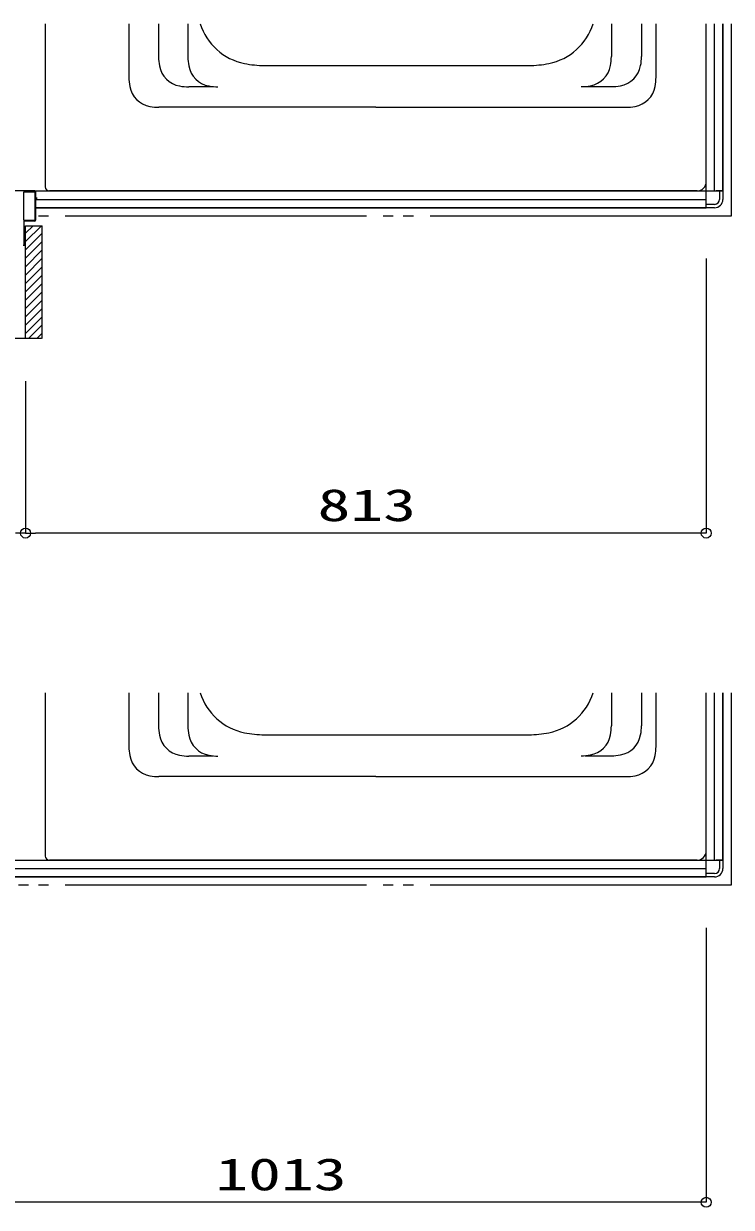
# Model space of a CAD drawing. Units: millimetres on the paper. Extents: x -305 to 305, y -152 to 152.
# Drawn here: x 21.8 to 64.1, y -60.7 to 10.1 of the extents above; entities that cross this region are included whole.
import ezdxf
from ezdxf.enums import TextEntityAlignment as Align

# ---------------------------------------------------------------- set-up
doc = ezdxf.new("R2010")
doc.units = ezdxf.units.MM
doc.linetypes.add('LONG_DOUBLE_CHAIN', pattern=[21.8, 18, -1, 0.6, -0.6, 0.6, -1])
doc.layers.add('0-0_0', color=7, linetype='Continuous', lineweight=9)
doc.layers.add('0-1_VIEW0001', color=7, linetype='Continuous', lineweight=9)
doc.styles.add('ＭＳ ゴシック', font='')
doc.styles.get('ＭＳ ゴシック').set_extended_font_data('MS Gothic')

# ---------------------------------------------------------------- blocks, each defined once
blk = doc.blocks.new('_ORIGIN')
at = {"layer": '0-0_0'}
blk.add_line((0, 0), (-1, 0), dxfattribs=at)
blk.add_circle((0, 0), 0.5, dxfattribs=at)

msp = doc.modelspace()

# ---------------------------------------------------------------- linework, layer by layer
at = {"layer": '0-1_VIEW0001'}
for p, q in [((23.066, 10.073), (23.066, 0.323)), ((28.066, 10.073), (28.066, 6.871)), ((29.842, 10.073), (29.842, 8.095)), ((31.592, 10.073), (31.592, 8.095)), ((56.897, 10.073), (56.897, 8.11)), ((58.697, 10.073), (58.697, 8.11)), ((59.566, 6.871), (59.566, 10.073)), ((62.566, -0.927), (62.566, 10.073)), ((62.566, 0.623), (62.566, 10.073)), ((63.066, 0.073), (63.066, 10.073)), ((63.566, 10.073), (63.566, 0.073)), ((36.163, 7.573), (51.968, 7.573)), ((33.092, 6.298), (31.64, 6.298)), ((55.324, 6.313), (56.899, 6.313)), ((42.816, 5.073), (29.864, 5.073)), ((42.816, 5.073), (57.768, 5.073)), ((22.443, 0.073), (21.017, 0.073)), ((21.791, -1.667), (21.791, 0.013)), ((21.806, 0.028), (22.431, 0.028)), ((22.446, 0.013), (22.446, -1.667)), ((22.491, 0.023), (22.491, -0.312)), ((62.016, 0.073), (23.316, 0.073)), ((63.566, 0.073), (63.166, 0.073)), ((63.366, 0.073), (63.366, -0.427)), ((63.566, 0.073), (63.566, -0.427)), ((22.491, -0.382), (22.491, -1.677)), ((22.491, -0.427), (62.566, -0.427)), ((22.506, -0.327), (22.556, -0.327)), ((22.556, -0.367), (22.506, -0.367)), ((22.566, -0.337), (22.566, -0.357)), ((62.566, -0.927), (62.566, -0.527)), ((22.491, -0.927), (62.566, -0.927)), ((62.566, -0.927), (22.491, -0.927)), ((63.066, -0.727), (62.566, -0.727)), ((63.066, -0.927), (62.566, -0.927)), ((21.791, -1.742), (21.791, -3.112)), ((22.431, -1.682), (21.806, -1.682)), ((22.441, -1.727), (21.806, -1.727)), ((21.891, -2.452), (22.341, -2.002)), ((21.891, -2.952), (22.841, -2.002)), ((21.891, -2.002), (22.891, -2.002)), ((21.891, -8.752), (21.891, -2.002)), ((22.891, -8.752), (22.891, -2.002)), ((21.891, -3.452), (22.891, -2.452)), ((21.876, -3.177), (21.756, -3.177)), ((21.806, -3.127), (21.876, -3.127)), ((21.891, -3.952), (22.891, -2.952)), ((21.891, -4.452), (22.891, -3.452)), ((21.891, -4.952), (22.891, -3.952)), ((62.566, -3.967), (62.566, -20.375)), ((21.891, -5.452), (22.891, -4.452)), ((21.891, -5.952), (22.891, -4.952)), ((21.891, -6.452), (22.891, -5.452)), ((21.891, -6.952), (22.891, -5.952)), ((21.891, -7.452), (22.891, -6.452)), ((21.891, -7.947), (22.891, -6.947)), ((21.891, -8.442), (22.891, -7.442)), ((22.076, -8.752), (22.891, -7.937)), ((22.571, -8.752), (22.891, -8.432)), ((22.84, -8.752), (-17.759, -8.752)), ((21.891, -11.292), (21.891, -20.375)), ((21.891, -11.292), (21.891, -20.375)), ((61.966, -20.375), (22.491, -20.375)), ((23.066, -29.927), (23.066, -39.677)), ((28.066, -29.927), (28.066, -33.129)), ((29.842, -29.927), (29.842, -31.905)), ((31.592, -29.927), (31.592, -31.905)), ((56.897, -29.927), (56.897, -31.89)), ((58.697, -29.927), (58.697, -31.89)), ((59.566, -33.129), (59.566, -29.927)), ((62.566, -40.927), (62.566, -29.927)), ((62.566, -39.377), (62.566, -29.927)), ((63.066, -39.927), (63.066, -29.927)), ((63.566, -29.927), (63.566, -39.927)), ((36.163, -32.427), (51.968, -32.427)), ((33.092, -33.702), (31.64, -33.702)), ((55.324, -33.687), (56.899, -33.687)), ((42.816, -34.927), (29.864, -34.927)), ((42.816, -34.927), (57.768, -34.927)), ((62.016, -39.927), (23.316, -39.927)), ((63.566, -39.927), (63.166, -39.927)), ((63.366, -39.927), (63.366, -40.427)), ((63.566, -39.927), (63.566, -40.427)), ((12.491, -40.427), (62.566, -40.427)), ((12.491, -40.927), (62.566, -40.927)), ((62.566, -40.927), (12.491, -40.927)), ((62.566, -40.927), (62.566, -40.527)), ((63.066, -40.727), (62.566, -40.727)), ((63.066, -40.927), (62.566, -40.927)), ((62.566, -43.967), (62.566, -60.375)), ((61.966, -60.375), (12.491, -60.375))]:
    msp.add_line(p, q, dxfattribs=at)
at = {"layer": '0-1_VIEW0001', "linetype": 'LONG_DOUBLE_CHAIN'}
for p, q in [((64.066, 10.073), (64.066, -1.427)), ((64.066, -1.427), (22.491, -1.427)), ((64.066, -29.927), (64.066, -41.427)), ((64.066, -41.427), (12.491, -41.427))]:
    msp.add_line(p, q, dxfattribs=at)
at = {"layer": '0-1_VIEW0001'}
for points in [[(22.441, 0.073), (63.566, 0.073), (63.566, 10.073)], [(12.441, -39.927), (63.566, -39.927), (63.566, -29.927)]]:
    msp.add_lwpolyline(points, dxfattribs=at)
for centre, radius, start, end in [((35.666, 11.123), 3.5, 197.46284, 258.52166), ((52.466, 11.123), 3.5, 281.47834, 342.53716), ((32.842, 8.095), 3, 180, 190.47531), ((34.592, 8.095), 3, 180, 190.47531), ((53.897, 8.11), 3, 349.52468, 0.00001), ((55.697, 8.11), 3, 349.52468, 0.00001), ((31.367, 7.823), 1.5, 190.47531, 259.52468), ((33.117, 7.823), 1.5, 190.47531, 259.52468), ((36.163, 13.573), 6, 258.52166, 270), ((51.968, 13.573), 6, 270, 281.47834), ((55.372, 7.838), 1.5, 280.47531, 349.52468), ((57.172, 7.838), 1.5, 280.47531, 349.52468), ((31.066, 6.871), 3, 180, 190.47531), ((56.566, 6.871), 3, 349.52468, 0.00001), ((29.591, 6.598), 1.5, 190.47531, 259.52468), ((31.64, 9.298), 3, 259.52469, 270), ((33.39, 9.298), 3, 259.52469, 270), ((55.099, 9.313), 3, 270, 280.47531), ((56.899, 9.313), 3, 270, 280.47531), ((58.041, 6.598), 1.5, 280.47531, 349.52468), ((29.864, 8.073), 3, 259.52469, 270), ((57.768, 8.073), 3, 270, 280.47531), ((21.806, 0.013), 0.015, 90, 180), ((22.431, 0.013), 0.015, 0, 90), ((22.441, 0.023), 0.05, 0, 90), ((23.316, 0.323), 0.25, 180, 270), ((62.016, 0.623), 0.55, 270, 0.00001), ((22.506, -0.312), 0.015, 180, 270), ((22.506, -0.382), 0.015, 90, 180), ((22.556, -0.337), 0.01, 0, 90), ((22.556, -0.357), 0.01, 270, 0), ((63.066, -0.427), 0.3, 270, 0), ((63.066, -0.427), 0.5, 270, 0), ((21.806, -1.667), 0.015, 180, 270), ((21.806, -1.742), 0.015, 90, 180), ((22.431, -1.667), 0.015, 270, 0), ((22.441, -1.677), 0.05, 270, 0), ((21.806, -3.112), 0.015, 180, 270), ((21.876, -3.142), 0.015, 0, 90), ((21.876, -3.162), 0.015, 270, 0), ((35.666, -28.877), 3.5, 197.46284, 258.52166), ((52.466, -28.877), 3.5, 281.47834, 342.53716), ((32.842, -31.905), 3, 180, 190.47531), ((31.367, -32.177), 1.5, 190.47531, 259.52468), ((34.592, -31.905), 3, 180, 190.47531), ((33.117, -32.177), 1.5, 190.47531, 259.52468), ((36.163, -26.427), 6, 258.52166, 270), ((51.968, -26.427), 6, 270, 281.47834), ((55.372, -32.162), 1.5, 280.47531, 349.52468), ((53.897, -31.89), 3, 349.52468, 0.00001), ((57.172, -32.162), 1.5, 280.47531, 349.52468), ((55.697, -31.89), 3, 349.52468, 0.00001), ((31.066, -33.129), 3, 180, 190.47531), ((56.566, -33.129), 3, 349.52468, 0.00001), ((29.591, -33.402), 1.5, 190.47531, 259.52468), ((31.64, -30.702), 3, 259.52469, 270), ((33.39, -30.702), 3, 259.52469, 270), ((55.099, -30.687), 3, 270, 280.47531), ((56.899, -30.687), 3, 270, 280.47531), ((58.041, -33.402), 1.5, 280.47531, 349.52468), ((29.864, -31.927), 3, 259.52469, 270), ((57.768, -31.927), 3, 270, 280.47531), ((62.016, -39.377), 0.55, 270, 0), ((23.316, -39.677), 0.25, 180, 270), ((63.066, -40.427), 0.3, 270, 0), ((63.066, -40.427), 0.5, 270, 0)]:
    msp.add_arc(centre, radius, start, end, dxfattribs=at)

# ---------------------------------------------------------------- block references
at = {"layer": '0-1_VIEW0001', "xscale": 0.6, "yscale": 0.6}
for p in [(21.891, -20.375), (62.566, -20.375), (62.566, -60.375)]:
    msp.add_blockref('_ORIGIN', p, dxfattribs=at)
at = {"layer": '0-1_VIEW0001', "xscale": 0.6, "yscale": 0.6, "rotation": 180}
msp.add_blockref('_ORIGIN', (21.891, -20.375), dxfattribs=at)

# ---------------------------------------------------------------- texts
at = {"layer": '0-1_VIEW0001', "style": 'ＭＳ ゴシック', "width": 1.5}
for s, p in [('813', (39.341, -20.236)), ('1013', (33.231, -60.236))]:
    msp.add_text(s, height=1.921, dxfattribs=at).set_placement(p, align=Align.BOTTOM_LEFT)

doc.saveas('drawing.dxf')
